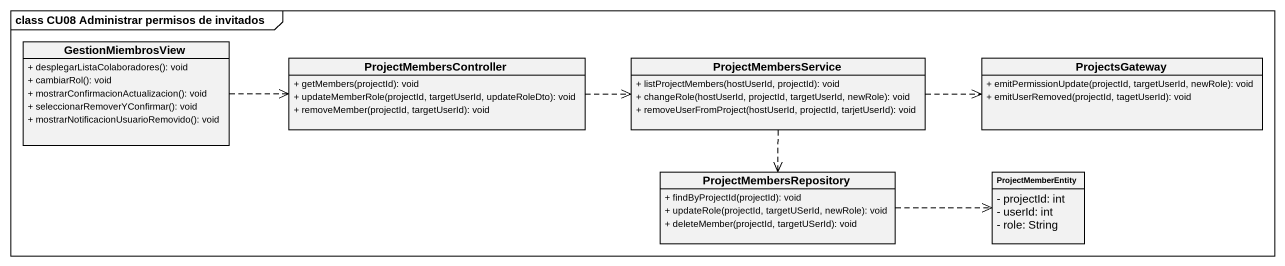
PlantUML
@startuml
mainframe class CU08 Administrar permisos de invitados
hide circle
hide empty members
skinparam classAttributeIconSize 0
class GestionMiembrosView {
  + desplegarListaColaboradores(): void
  + cambiarRol(): void
  + mostrarConfirmacionActualizacion(): void
  + seleccionarRemoverYConfirmar(): void
  + mostrarNotificacionUsuarioRemovido(): void
}
class ProjectMembersController {
  + getMembers(projectId): void
  + updateMemberRole(projectId, targetUserId, updateRoleDto): void
  + removeMember(projectId, targetUserId): void
}
class ProjectMembersService {
  + listProjectMembers(hostUserId, projectId): void
  + changeRole(hostUserId, projectId, targetUserId, newRole): void
  + removeUserFromProject(hostUserId, projectId, tarjetUserId): void
}
class ProjectsGateway {
  + emitPermissionUpdate(projectId, targetUserId, newRole): void
  + emitUserRemoved(projectId, tagetUserId): void
}
class ProjectMembersRepository {
  + findByProjectId(projectId): void
  + updateRole(projectId, targetUSerId, newRole): void
  + deleteMember(projectId, targetUSerId): void
}
class ProjectMemberEntity {
  - projectId: int
  - userId: int
  - role: String
}
GestionMiembrosView .right.> ProjectMembersController
ProjectMembersController .right.> ProjectMembersService
ProjectMembersService .right.> ProjectsGateway
ProjectMembersService ..> ProjectMembersRepository
ProjectMembersRepository .right.> ProjectMemberEntity
@enduml
